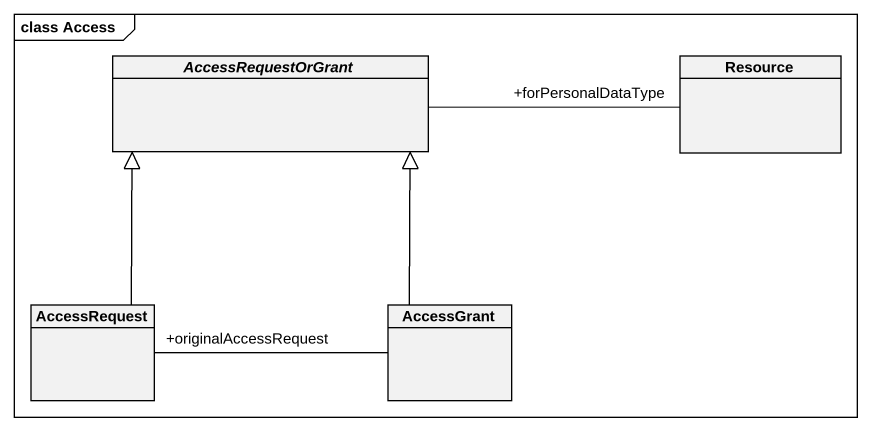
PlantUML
@startuml
mainframe class Access
hide circle
hide empty members
abstract class AccessRequestOrGrant
class Resource
class AccessRequest
class AccessGrant
AccessRequestOrGrant -right- "+forPersonalDataType" Resource
AccessRequest -up-|> AccessRequestOrGrant
AccessGrant -up-|> AccessRequestOrGrant
AccessGrant -left- "+originalAccessRequest" AccessRequest
@enduml
